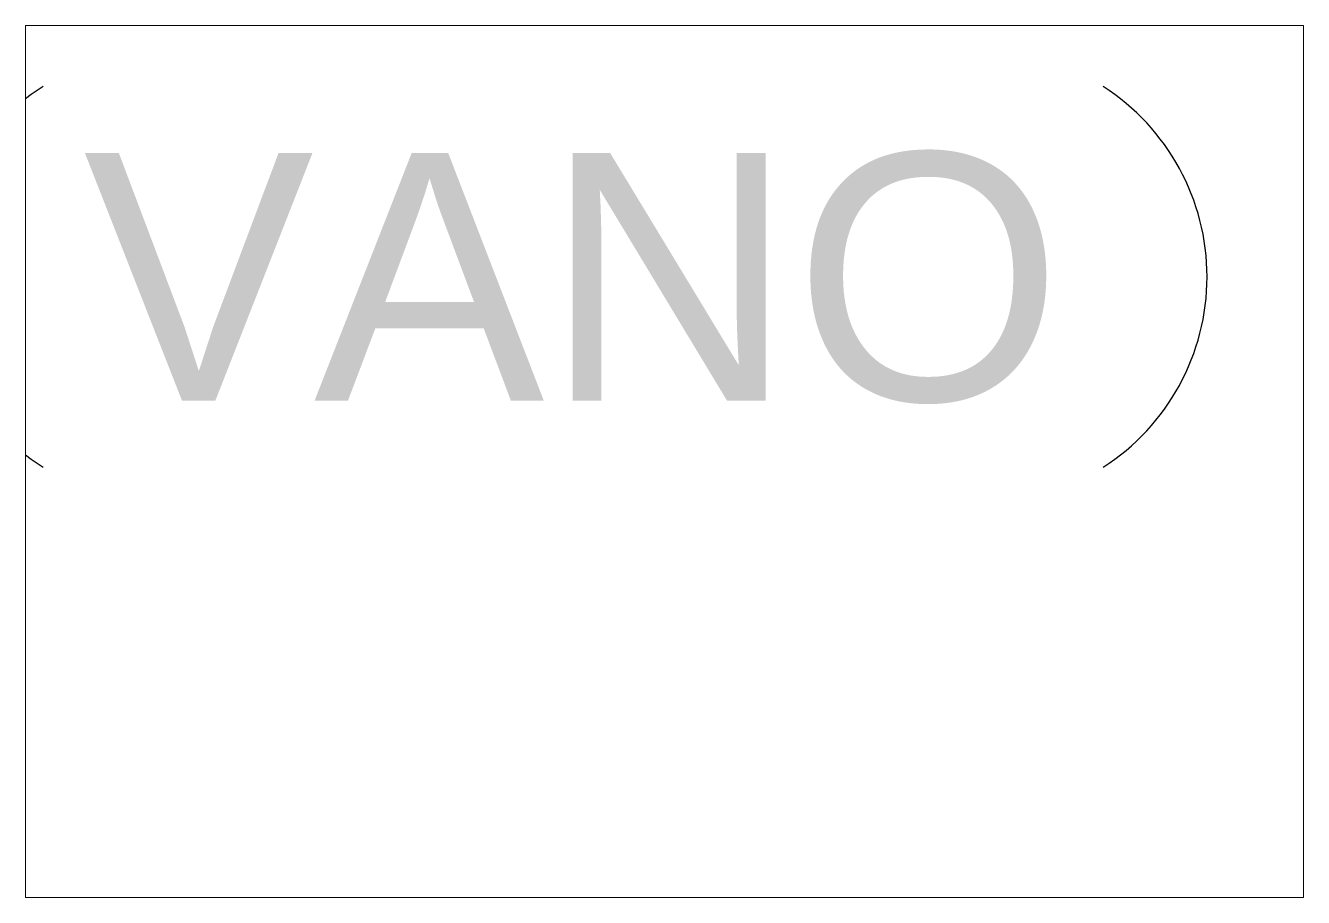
# Paper-space layout 'Presentación1' of a CAD drawing. Header units: metres. Extents: x 29 to 259, y 20 to 177.
# The model-space entities are those that its viewports show. They can reach past a viewport. Long polylines and large blocks are cut down to what shows.
import ezdxf
from ezdxf.enums import TextEntityAlignment as Align

# ---------------------------------------------------------------- set-up
doc = ezdxf.new("R2010")
doc.units = ezdxf.units.M
doc.styles.add('arial', font='ARIAL.TTF')

msp = doc.modelspace()

# ---------------------------------------------------------------- linework, layer by layer
for centre, start, end in [((-2.4712, 1.1543), 122.74185, 237.25815), ((2.4712, 1.1543), 302.74185, 57.25815)]:
    msp.add_arc(centre, 1.3724, start, end)

# ---------------------------------------------------------------- texts
at = {"style": 'arial'}
msp.add_attdef('VANO', text='', height=1.5, dxfattribs=at).set_placement((0, 1.1543), align=Align.MIDDLE_CENTER)

psp = doc.layouts.new('Presentación1')

# ---------------------------------------------------------------- viewports
at = {"layer": '0'}
psp.add_viewport(center=(143.96, 98.18), size=(230.34, 157.0905), view_center_point=(0.5541, 0.0352), view_height=5.284158, dxfattribs=at)

doc.saveas('drawing.dxf')
